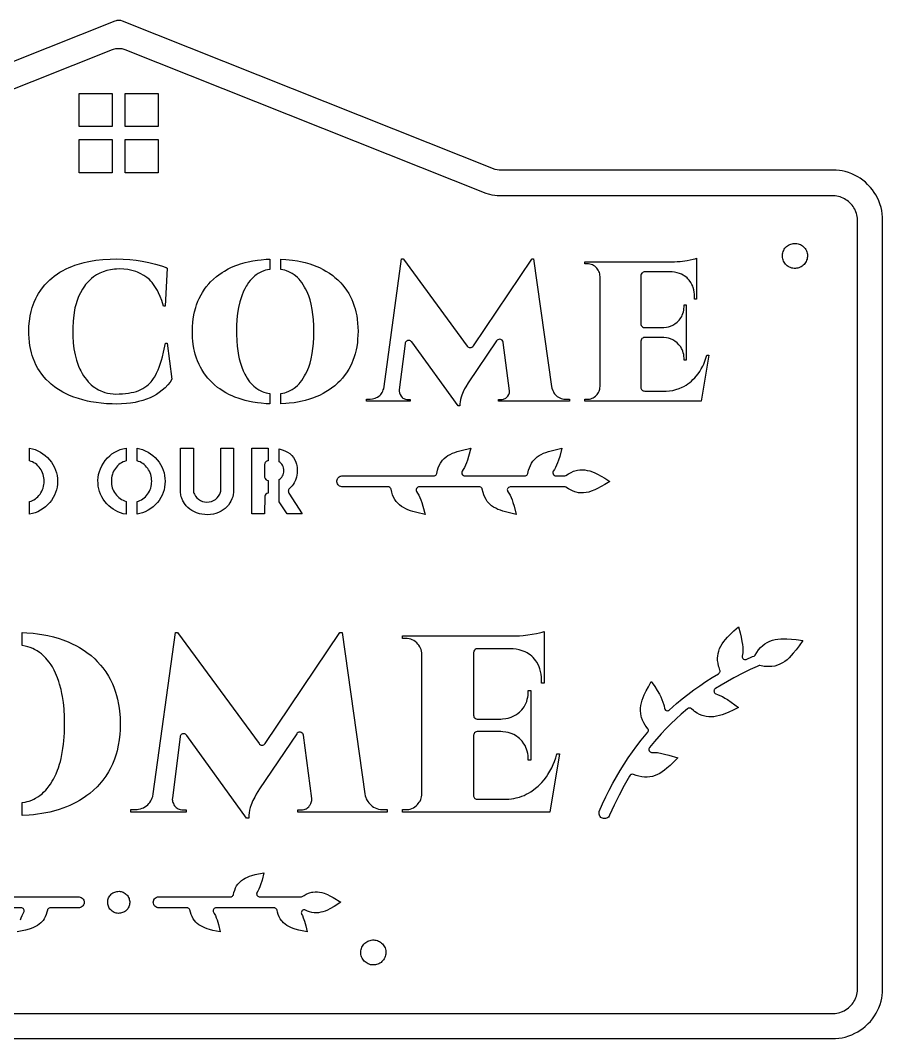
# Model space of a CAD drawing. Header units: millimetres. Extents: x 0 to 305, y 0 to 203.
# Drawn here: x 132.8 to 304.8, y 0 to 203.2 of the extents above; entities that cross this region are included whole.
import ezdxf

# ---------------------------------------------------------------- set-up
doc = ezdxf.new("R2010")
doc.units = ezdxf.units.MM
doc.layers.add('CUT', color=1, linetype='Continuous')
doc.layers.add('SCORE_OPTIONAL', color=5, linetype='Continuous')

msp = doc.modelspace()

# ---------------------------------------------------------------- linework, layer by layer
at = {"layer": 'CUT'}
for points in [[(10.04, 0), (294.76, 0), (295.4, 0.02), (296.06, 0.08), (296.7, 0.18), (297.31, 0.32), (298.09, 0.56), (298.67, 0.78), (299.27, 1.06), (299.84, 1.37), (300.31, 1.66), (300.85, 2.04), (301.33, 2.43), (301.93, 2.99), (302.35, 3.45), (302.76, 3.96), (303.16, 4.52), (303.48, 5.05), (303.73, 5.51), (304.02, 6.13), (304.28, 6.84), (304.48, 7.5), (304.62, 8.1), (304.7, 8.62), (304.77, 9.3), (304.8, 10.03), (304.8, 163.3), (304.78, 163.93), (304.72, 164.58), (304.62, 165.23), (304.48, 165.83), (304.24, 166.62), (304.02, 167.2), (303.75, 167.79), (303.43, 168.37), (303.14, 168.84), (302.76, 169.38), (302.37, 169.86), (301.81, 170.46), (301.36, 170.88), (300.85, 171.29), (300.29, 171.69), (299.84, 171.96), (299.3, 172.26), (298.67, 172.55), (297.97, 172.81), (297.31, 173.01), (296.7, 173.15), (296.19, 173.23), (295.5, 173.3), (294.84, 173.33), (228.27, 173.33), (227.89, 173.37), (227.53, 173.47), (153.15, 203.05), (152.81, 203.16), (152.43, 203.2), (152.06, 203.17), (151.87, 203.13), (151.65, 203.05), (111.14, 186.94)], [(130.07, 28.3), (144.5, 28.3), (144.72, 28.25), (144.91, 28.18), (145.1, 28.05), (145.24, 27.91), (145.32, 27.8), (145.42, 27.61), (145.48, 27.41), (145.5, 27.19), (145.48, 26.97), (145.42, 26.79), (145.36, 26.67), (145.25, 26.5), (145.11, 26.36), (144.93, 26.24), (144.81, 26.18), (144.61, 26.12), (144.39, 26.1), (138.75, 26.1), (138.64, 26.09), (138.52, 26.05), (138.42, 26), (138.33, 25.92), (138.21, 25.76), (138.17, 25.65), (138.08, 25.22), (137.94, 24.75), (137.76, 24.32), (137.55, 23.93), (137.31, 23.58), (137.17, 23.41), (136.87, 23.1), (136.55, 22.83), (136.2, 22.59), (135.82, 22.37), (135.41, 22.18), (134.97, 22.01), (134.53, 21.86), (133.83, 21.67), (132.13, 21.3)], [(132.78, 23.68), (132.94, 24.12), (133.12, 24.54), (133.33, 24.94), (133.49, 25.21), (133.54, 25.35), (133.56, 25.55), (133.54, 25.66), (133.5, 25.77), (133.43, 25.87), (133.35, 25.95), (133.19, 26.06), (133.08, 26.09), (132.96, 26.1), (121.39, 26.1)]]:
    msp.add_lwpolyline(points, dxfattribs=at)
for points in [[(144.51, 188.6), (151.1, 188.6), (151.1, 182), (144.5, 182), (144.5, 188.55)], [(153.71, 188.6), (160.3, 188.6), (160.3, 182), (153.7, 182), (153.7, 188.55)], [(144.51, 179.4), (151.1, 179.4), (151.1, 172.8), (144.5, 172.8), (144.5, 179.35)], [(153.71, 179.4), (160.3, 179.4), (160.3, 172.8), (153.7, 172.8), (153.7, 179.35)], [(289.78, 156.53), (289.8, 156.29), (289.79, 156.04), (289.77, 155.8), (289.72, 155.56), (289.64, 155.32), (289.54, 155.1), (289.43, 154.88), (289.29, 154.68), (289.13, 154.49), (288.95, 154.32), (288.76, 154.17), (288.55, 154.04), (288.34, 153.92), (288.11, 153.83), (287.87, 153.77), (287.63, 153.72), (287.39, 153.7), (287.14, 153.71), (286.9, 153.73), (286.66, 153.78), (286.42, 153.86), (286.2, 153.96), (285.98, 154.07), (285.78, 154.21), (285.59, 154.37), (285.42, 154.55), (285.27, 154.74), (285.14, 154.95), (285.02, 155.16), (284.93, 155.39), (284.87, 155.63), (284.82, 155.87), (284.8, 156.11), (284.81, 156.36), (284.83, 156.6), (284.88, 156.84), (284.96, 157.08), (285.06, 157.3), (285.17, 157.52), (285.31, 157.72), (285.47, 157.91), (285.65, 158.08), (285.84, 158.23), (286.05, 158.36), (286.26, 158.48), (286.49, 158.57), (286.73, 158.63), (286.97, 158.68), (287.21, 158.7), (287.46, 158.69), (287.7, 158.67), (287.94, 158.62), (288.18, 158.54), (288.4, 158.44), (288.62, 158.33), (288.82, 158.19), (289.01, 158.03), (289.18, 157.85), (289.33, 157.66), (289.46, 157.45), (289.58, 157.24), (289.67, 157.01), (289.73, 156.77)], [(161.35, 146.16), (160.98, 147.3), (160.68, 148.1), (160.35, 148.85), (160.13, 149.29), (159.89, 149.71), (159.5, 150.32), (159.08, 150.86), (158.81, 151.17), (158.52, 151.46), (158.04, 151.87), (157.39, 152.31), (156.69, 152.69), (156.18, 152.92), (155.81, 153.06), (155.04, 153.3), (154.24, 153.46), (153.41, 153.56), (152.55, 153.59), (151.95, 153.58), (151.53, 153.55), (150.75, 153.44), (150.01, 153.27), (149.3, 153.05), (148.62, 152.76), (147.98, 152.42), (147.37, 152.01), (146.96, 151.68), (146.69, 151.44), (146.16, 150.9), (145.81, 150.49), (145.58, 150.19), (145.15, 149.55), (144.76, 148.85), (144.41, 148.1), (144.1, 147.3), (143.84, 146.46), (143.68, 145.81), (143.58, 145.35), (143.42, 144.4), (143.29, 143.15), (143.22, 141.82), (143.22, 141), (143.24, 140.19), (143.33, 138.88), (143.48, 137.65), (143.7, 136.48), (143.98, 135.39), (144.18, 134.78), (144.4, 134.18), (144.65, 133.62), (144.83, 133.24), (145.1, 132.74), (145.4, 132.25), (145.62, 131.93), (145.95, 131.5), (146.3, 131.09), (146.56, 130.82), (146.94, 130.47), (147.34, 130.14), (147.65, 129.92), (148.06, 129.66), (148.39, 129.48), (148.84, 129.26), (149.18, 129.13), (149.66, 128.97), (150.18, 128.83), (150.72, 128.73), (151.27, 128.67), (151.82, 128.63), (152.52, 128.64), (153.16, 128.67), (153.77, 128.73), (154.36, 128.81), (154.92, 128.91), (155.45, 129.03), (155.94, 129.17), (156.4, 129.33), (156.84, 129.52), (157.24, 129.73), (157.63, 129.97), (158, 130.24), (158.33, 130.52), (158.57, 130.75), (158.87, 131.09), (159.08, 131.35), (159.36, 131.73), (159.54, 132.03), (159.79, 132.46), (159.96, 132.79), (160.25, 133.45), (160.47, 134.01), (160.74, 134.78), (160.94, 135.41), (161.12, 136.08), (161.36, 137.01), (161.74, 138.81), (162.06, 138.81), (163.01, 131.57), (162.64, 131.02), (162.22, 130.48), (161.65, 129.88), (161.1, 129.39), (160.5, 128.91), (159.94, 128.55), (159.33, 128.2), (158.66, 127.89), (157.95, 127.6), (157.19, 127.34), (156.37, 127.11), (155.68, 126.96), (154.75, 126.82), (153.96, 126.73), (152.93, 126.67), (152.06, 126.64), (151.09, 126.66), (149.98, 126.71), (148.92, 126.8), (147.88, 126.93), (146.87, 127.1), (146.21, 127.23), (145.27, 127.46), (144.35, 127.72), (143.46, 128.03), (142.6, 128.37), (142.05, 128.62), (141.26, 129.02), (140.75, 129.32), (140.04, 129.77), (139.57, 130.1), (138.93, 130.62), (138.51, 130.99), (137.93, 131.56), (137.56, 131.98), (137.05, 132.61), (136.58, 133.28), (136.29, 133.75), (135.9, 134.47), (135.66, 134.98), (135.35, 135.76), (135.16, 136.3), (135, 136.86), (134.8, 137.71), (134.69, 138.31), (134.6, 138.92), (134.52, 139.85), (134.48, 140.5), (134.47, 141.16), (134.5, 142.11), (134.54, 142.73), (134.64, 143.63), (134.74, 144.23), (134.92, 145.08), (135.15, 145.9), (135.33, 146.45), (135.53, 146.97), (135.87, 147.72), (136.12, 148.21), (136.4, 148.69), (136.84, 149.37), (137.17, 149.82), (137.68, 150.44), (138.06, 150.85), (138.64, 151.41), (139.06, 151.78), (139.5, 152.13), (140.18, 152.61), (140.67, 152.92), (141.18, 153.21), (141.95, 153.62), (142.51, 153.87), (143.07, 154.11), (143.65, 154.32), (144.55, 154.62), (145.49, 154.87), (146.13, 155.02), (146.79, 155.15), (147.82, 155.32), (149.24, 155.47), (150.73, 155.56), (151.89, 155.58), (153.29, 155.55), (154.62, 155.48), (155.88, 155.35), (157.07, 155.17), (158.38, 154.9), (159.73, 154.56), (160.93, 154.19), (161.86, 153.85), (162.1, 153.74), (161.7, 146.18), (161.7, 146.16), (161.68, 146.16)], [(180.79, 155.44), (181.82, 155.52), (182.52, 155.56), (182.52, 153.51), (182.11, 153.44), (181.67, 153.32), (181.34, 153.22), (180.92, 153.05), (180.62, 152.9), (180.22, 152.67), (179.84, 152.41), (179.56, 152.2), (179.2, 151.88), (178.87, 151.54), (178.63, 151.27), (178.31, 150.87), (178.02, 150.45), (177.82, 150.13), (177.56, 149.65), (177.32, 149.15), (176.94, 148.21), (176.74, 147.63), (176.56, 147.02), (176.31, 145.92), (176.12, 144.76), (175.99, 143.52), (175.91, 142.21), (175.89, 141.39), (175.9, 140.56), (175.95, 139.22), (176.03, 138.2), (176.15, 137.23), (176.31, 136.31), (176.46, 135.63), (176.68, 134.8), (176.94, 134.01), (177.24, 133.26), (177.56, 132.57), (177.74, 132.24), (178.02, 131.79), (178.22, 131.48), (178.52, 131.08), (178.75, 130.81), (179.08, 130.46), (179.34, 130.22), (179.69, 129.92), (179.97, 129.72), (180.35, 129.47), (180.64, 129.31), (181.05, 129.12), (181.36, 129), (181.8, 128.86), (182.13, 128.78), (182.52, 128.71), (182.52, 126.66), (181.81, 126.7), (180.79, 126.78), (180.12, 126.86), (179.15, 127.02), (178.51, 127.14), (177.6, 127.36), (177.01, 127.53), (176.42, 127.71), (175.59, 128.02), (175.05, 128.25), (174.51, 128.5), (173.76, 128.9), (173.27, 129.19), (172.58, 129.64), (172.13, 129.96), (171.51, 130.47), (171.11, 130.84), (170.55, 131.4), (170.19, 131.81), (169.7, 132.43), (169.38, 132.87), (168.96, 133.55), (168.69, 134.02), (168.45, 134.52), (168.12, 135.27), (167.93, 135.8), (167.68, 136.6), (167.54, 137.16), (167.41, 137.73), (167.27, 138.61), (167.2, 139.21), (167.15, 139.84), (167.12, 140.47), (167.11, 141.43), (167.13, 142.07), (167.2, 142.99), (167.27, 143.6), (167.41, 144.47), (167.54, 145.05), (167.76, 145.87), (167.93, 146.41), (168.22, 147.18), (168.45, 147.69), (168.82, 148.41), (169.1, 148.89), (169.54, 149.56), (169.86, 150), (170.37, 150.61), (170.74, 151.01), (171.31, 151.57), (171.92, 152.09), (172.36, 152.42), (173.03, 152.89), (173.51, 153.18), (174.26, 153.6), (174.78, 153.85), (175.59, 154.2), (176.14, 154.41), (176.72, 154.61), (177.6, 154.87), (178.21, 155.02), (179.15, 155.21), (180.12, 155.36)], [(184.73, 155.56), (185.73, 155.5), (186.42, 155.44), (187.09, 155.36), (188.06, 155.21), (188.7, 155.08), (189.61, 154.87), (190.5, 154.61), (191.08, 154.41), (191.91, 154.09), (192.45, 153.85), (193.22, 153.46), (193.72, 153.18), (194.43, 152.74), (195.1, 152.27), (195.53, 151.92), (196.13, 151.39), (196.69, 150.82), (197.05, 150.42), (197.54, 149.8), (197.86, 149.35), (198.29, 148.68), (198.55, 148.19), (198.91, 147.47), (199.12, 146.95), (199.4, 146.17), (199.57, 145.62), (199.71, 145.06), (199.88, 144.21), (199.98, 143.61), (200.07, 142.7), (200.11, 142.07), (200.14, 141.11), (200.13, 140.47), (200.07, 139.54), (200.01, 138.92), (199.88, 138.04), (199.77, 137.46), (199.57, 136.63), (199.4, 136.08), (199.12, 135.3), (198.91, 134.78), (198.55, 134.05), (198.29, 133.57), (197.86, 132.89), (197.39, 132.24), (197.05, 131.81), (196.51, 131.22), (196.12, 130.84), (195.52, 130.3), (194.88, 129.8), (194.42, 129.48), (193.72, 129.04), (193.22, 128.76), (192.45, 128.37), (191.9, 128.13), (191.08, 127.81), (190.49, 127.61), (189.61, 127.36), (189, 127.21), (188.06, 127.02), (187.41, 126.91), (186.42, 126.78), (185.73, 126.72), (184.72, 126.67), (184.72, 128.71), (185.12, 128.79), (185.57, 128.9), (185.9, 129.01), (186.32, 129.18), (186.62, 129.32), (187.03, 129.55), (187.41, 129.81), (187.68, 130.03), (188.04, 130.34), (188.38, 130.69), (188.62, 130.96), (188.93, 131.35), (189.22, 131.78), (189.5, 132.24), (189.69, 132.58), (189.93, 133.08), (190.3, 134), (190.57, 134.8), (190.79, 135.65), (191.02, 136.75), (191.16, 137.7), (191.26, 138.71), (191.33, 140.01), (191.35, 141.11), (191.33, 142.22), (191.26, 143.52), (191.16, 144.52), (191.02, 145.47), (190.79, 146.58), (190.57, 147.42), (190.3, 148.23), (189.93, 149.14), (189.69, 149.64), (189.5, 149.99), (189.22, 150.44), (188.93, 150.87), (188.62, 151.27), (188.38, 151.54), (188.04, 151.88), (187.68, 152.2), (187.41, 152.41), (187.03, 152.67), (186.62, 152.9), (186.32, 153.05), (185.9, 153.22), (185.57, 153.32), (185.12, 153.44), (184.72, 153.51)], [(201.81, 127.6), (202.6, 127.6), (203.05, 127.65), (203.31, 127.72), (203.58, 127.81), (203.8, 127.91), (204.04, 128.04), (204.28, 128.2), (204.47, 128.35), (204.67, 128.55), (204.82, 128.74), (204.97, 128.96), (205.09, 129.18), (205.19, 129.45), (205.27, 129.7), (205.35, 130.11), (208.84, 155.58), (209.19, 155.58), (209.21, 155.57), (221.93, 138.19), (222.05, 138.07), (222.2, 137.97), (222.35, 137.91), (222.54, 137.89), (222.73, 137.92), (222.88, 137.98), (223.03, 138.09), (223.15, 138.22), (234.79, 155.57), (234.81, 155.58), (235.15, 155.58), (238.77, 130.12), (238.84, 129.78), (239, 129.31), (239.12, 129.06), (239.24, 128.86), (239.37, 128.67), (239.52, 128.49), (239.68, 128.34), (239.89, 128.17), (240.14, 128.01), (240.4, 127.87), (240.66, 127.76), (240.95, 127.68), (241.21, 127.63), (241.46, 127.6), (242.31, 127.6), (242.31, 127.2), (228.2, 127.2), (228.2, 127.56), (228.9, 127.56), (229.16, 127.6), (229.33, 127.65), (229.49, 127.72), (229.64, 127.82), (229.78, 127.94), (230.04, 128.24), (230.23, 128.56), (230.35, 128.9), (230.39, 129.24), (229.13, 138.94), (229.09, 139.08), (229.03, 139.2), (228.87, 139.39), (228.75, 139.47), (228.65, 139.51), (228.41, 139.56), (228.22, 139.54), (228.04, 139.48), (227.88, 139.36), (227.77, 139.24), (222.13, 130.88), (221.65, 130.09), (221.4, 129.64), (221.13, 129.08), (220.85, 128.44), (220.69, 127.99), (220.57, 127.55), (220.49, 127.09), (220.45, 126.7), (220.45, 126.25), (220.09, 126.25), (210.87, 139.02), (210.76, 139.13), (210.64, 139.22), (210.47, 139.29), (210.31, 139.32), (210.17, 139.31), (210.04, 139.29), (209.94, 139.25), (209.81, 139.17), (209.71, 139.08), (209.63, 138.96), (209.58, 138.87), (209.53, 138.73), (208.37, 129.48), (208.37, 129.23), (208.41, 128.87), (208.53, 128.54), (208.72, 128.22), (208.97, 127.94), (209.11, 127.82), (209.26, 127.72), (209.42, 127.65), (209.59, 127.6), (209.85, 127.56), (210.55, 127.56), (210.55, 127.2), (201.82, 127.2)], [(245.36, 155.02), (263.29, 155.03), (263.82, 155.06), (264.42, 155.11), (265.83, 155.3), (266.99, 155.52), (267.39, 155.63), (267.7, 155.74), (267.7, 147.55), (267.3, 147.55), (267.3, 148.05), (267.27, 148.54), (267.22, 148.99), (267.13, 149.43), (267.01, 149.86), (266.91, 150.15), (266.75, 150.52), (266.55, 150.87), (266.21, 151.35), (265.97, 151.63), (265.78, 151.81), (265.52, 152.02), (265.24, 152.22), (265.01, 152.35), (264.7, 152.52), (264.25, 152.69), (263.78, 152.84), (263.26, 152.94), (262.8, 153), (257.25, 152.99), (257.05, 152.95), (256.88, 152.85), (256.74, 152.72), (256.63, 152.55), (256.59, 152.41), (256.57, 152.24), (256.57, 142.65), (256.59, 142.48), (256.66, 142.31), (256.74, 142.18), (256.89, 142.04), (257.1, 141.94), (257.31, 141.91), (260.88, 141.91), (261.15, 141.92), (261.66, 141.98), (262.05, 142.06), (262.49, 142.2), (262.92, 142.39), (263.36, 142.65), (263.82, 143), (264.18, 143.37), (264.39, 143.63), (264.53, 143.83), (264.71, 144.13), (264.83, 144.37), (264.96, 144.69), (265.06, 145.02), (265.13, 145.37), (265.17, 145.65), (265.19, 146.01), (265.19, 146.44), (265.59, 146.44), (265.59, 135.41), (265.58, 135.39), (265.19, 135.39), (265.19, 135.84), (265.17, 136.12), (265.12, 136.49), (265.04, 136.83), (264.93, 137.17), (264.8, 137.49), (264.69, 137.73), (264.51, 138.03), (264.16, 138.48), (263.8, 138.84), (263.35, 139.19), (262.92, 139.44), (262.5, 139.63), (262.05, 139.77), (261.66, 139.85), (261.15, 139.91), (260.88, 139.92), (257.31, 139.92), (257.11, 139.89), (256.93, 139.81), (256.78, 139.69), (256.68, 139.56), (256.6, 139.38), (256.57, 139.2), (256.57, 129.97), (256.59, 129.81), (256.63, 129.67), (256.71, 129.54), (256.8, 129.43), (256.92, 129.34), (257.05, 129.28), (257.19, 129.24), (257.33, 129.23), (261.59, 129.23), (262.27, 129.27), (262.92, 129.36), (263.56, 129.51), (264.18, 129.71), (264.78, 129.97), (265.14, 130.15), (265.59, 130.41), (265.93, 130.64), (266.35, 130.95), (266.66, 131.21), (266.97, 131.5), (267.34, 131.89), (267.63, 132.22), (267.99, 132.66), (268.32, 133.14), (268.62, 133.65), (268.9, 134.18), (269.1, 134.61), (269.34, 135.19), (269.54, 135.78), (269.73, 136.42), (270.12, 136.42), (268.61, 127.2), (245.36, 127.2), (245.36, 127.6), (246.09, 127.61), (246.32, 127.63), (246.57, 127.69), (246.83, 127.78), (247.07, 127.89), (247.27, 128.02), (247.5, 128.19), (247.69, 128.38), (247.85, 128.55), (248, 128.77), (248.12, 128.96), (248.23, 129.19), (248.3, 129.4), (248.36, 129.62), (248.4, 129.87), (248.42, 130.13), (248.42, 152.1), (248.4, 152.35), (248.36, 152.61), (248.29, 152.87), (248.2, 153.09), (248.08, 153.33), (247.94, 153.55), (247.79, 153.74), (247.6, 153.94), (247.37, 154.13), (247.14, 154.29), (246.89, 154.42), (246.64, 154.51), (246.38, 154.58), (246.11, 154.62), (245.36, 154.63)], [(148.28, 110.75), (148.27, 111.43), (148.31, 112), (148.4, 112.56), (148.56, 113.18), (148.75, 113.72), (149.03, 114.31), (149.35, 114.86), (149.73, 115.39), (150.15, 115.88), (150.62, 116.33), (151.06, 116.67), (151.6, 117.03), (152.17, 117.33), (152.7, 117.56), (153.24, 117.73), (153.87, 117.86), (153.87, 115.31), (153.54, 115.2), (153.27, 115.08), (152.97, 114.93), (152.69, 114.75), (152.42, 114.54), (152.17, 114.31), (151.94, 114.06), (151.74, 113.8), (151.55, 113.52), (151.39, 113.22), (151.24, 112.9), (151.14, 112.61), (151.05, 112.27), (150.99, 111.92), (150.95, 111.6), (150.94, 111.24), (150.95, 110.87), (150.99, 110.56), (151.05, 110.23), (151.13, 109.93), (151.25, 109.61), (151.39, 109.29), (151.56, 108.99), (151.75, 108.71), (151.97, 108.44), (152.2, 108.19), (152.42, 107.99), (152.68, 107.79), (152.97, 107.6), (153.26, 107.44), (153.57, 107.31), (153.87, 107.21), (153.87, 104.64), (153.32, 104.75), (152.78, 104.91), (152.26, 105.11), (151.76, 105.36), (151.28, 105.64), (150.84, 105.96), (150.42, 106.31), (150.02, 106.71), (149.61, 107.2), (149.3, 107.65), (149.02, 108.13), (148.78, 108.63), (148.59, 109.16), (148.44, 109.7), (148.33, 110.26)], [(134.62, 117.85), (135.18, 117.73), (135.72, 117.55), (136.24, 117.33), (136.82, 117.03), (137.29, 116.73), (137.73, 116.38), (138.21, 115.95), (138.6, 115.53), (138.99, 115.02), (139.29, 114.55), (139.6, 113.97), (139.81, 113.45), (139.98, 112.92), (140.1, 112.37), (140.18, 111.81), (140.2, 111.24), (140.18, 110.65), (140.1, 110.08), (139.98, 109.52), (139.81, 108.99), (139.6, 108.46), (139.34, 107.96), (138.99, 107.42), (138.65, 106.98), (138.28, 106.57), (137.8, 106.13), (137.36, 105.79), (136.82, 105.45), (136.24, 105.15), (135.72, 104.94), (135.18, 104.77), (134.61, 104.65), (134.61, 107.18), (134.92, 107.28), (135.19, 107.4), (135.49, 107.55), (135.77, 107.73), (136.03, 107.93), (136.27, 108.15), (136.5, 108.39), (136.71, 108.66), (136.9, 108.94), (137.06, 109.24), (137.21, 109.55), (137.33, 109.88), (137.42, 110.22), (137.48, 110.56), (137.52, 110.87), (137.53, 111.23), (137.52, 111.6), (137.48, 111.92), (137.42, 112.26), (137.33, 112.56), (137.22, 112.89), (137.07, 113.21), (136.91, 113.52), (136.72, 113.8), (136.51, 114.07), (136.28, 114.32), (136.04, 114.54), (135.78, 114.74), (135.49, 114.93), (135.2, 115.08), (134.92, 115.2), (134.61, 115.31)], [(156.08, 117.85), (156.64, 117.73), (157.18, 117.55), (157.7, 117.33), (158.28, 117.03), (158.74, 116.73), (159.19, 116.38), (159.67, 115.95), (160.06, 115.53), (160.45, 115.02), (160.75, 114.55), (161.05, 113.97), (161.27, 113.45), (161.44, 112.92), (161.56, 112.37), (161.63, 111.81), (161.66, 111.24), (161.63, 110.65), (161.56, 110.08), (161.44, 109.52), (161.27, 108.99), (161.06, 108.46), (160.8, 107.96), (160.45, 107.42), (160.11, 106.98), (159.74, 106.57), (159.26, 106.13), (158.82, 105.79), (158.28, 105.45), (157.7, 105.15), (157.18, 104.94), (156.64, 104.77), (156.07, 104.65), (156.07, 107.18), (156.38, 107.28), (156.65, 107.4), (156.94, 107.55), (157.23, 107.73), (157.49, 107.93), (157.73, 108.15), (157.96, 108.39), (158.17, 108.66), (158.35, 108.94), (158.52, 109.24), (158.66, 109.55), (158.78, 109.88), (158.87, 110.22), (158.94, 110.56), (158.97, 110.87), (158.99, 111.23), (158.97, 111.6), (158.94, 111.92), (158.87, 112.26), (158.79, 112.56), (158.68, 112.89), (158.53, 113.21), (158.36, 113.52), (158.18, 113.8), (157.97, 114.07), (157.74, 114.32), (157.5, 114.54), (157.24, 114.74), (156.95, 114.93), (156.66, 115.08), (156.38, 115.2), (156.07, 115.31)], [(164.71, 117.8), (167.29, 117.8), (167.29, 109.54), (167.31, 109.29), (167.35, 109.05), (167.41, 108.84), (167.5, 108.65), (167.72, 108.27), (168, 107.93), (168.35, 107.62), (168.74, 107.37), (169.14, 107.2), (169.55, 107.1), (170, 107.07), (170.48, 107.1), (170.91, 107.2), (171.32, 107.37), (171.71, 107.61), (172.05, 107.9), (172.33, 108.24), (172.56, 108.63), (172.64, 108.82), (172.71, 109.02), (172.76, 109.28), (172.77, 109.54), (172.77, 117.8), (175.32, 117.8), (175.32, 109.48), (175.3, 108.99), (175.25, 108.6), (175.14, 108.13), (174.99, 107.69), (174.8, 107.26), (174.6, 106.93), (174.28, 106.48), (173.97, 106.14), (173.63, 105.82), (173.26, 105.54), (172.85, 105.28), (172.33, 105.02), (171.79, 104.82), (171.31, 104.69), (170.72, 104.6), (170.2, 104.56), (169.59, 104.57), (168.99, 104.64), (168.5, 104.74), (167.95, 104.91), (167.5, 105.1), (167, 105.38), (166.61, 105.65), (166.19, 106), (165.86, 106.34), (165.53, 106.78), (165.32, 107.09), (165.19, 107.34), (164.97, 107.86), (164.88, 108.14), (164.8, 108.5), (164.72, 109.08), (164.71, 109.5)], [(178.94, 117.8), (182.2, 117.81), (182.2, 115.31), (182.09, 115.29), (181.95, 115.24), (181.83, 115.17), (181.72, 115.08), (181.63, 114.96), (181.58, 114.87), (181.54, 114.73), (181.52, 114.59), (181.52, 112.03), (181.55, 111.9), (181.6, 111.76), (181.75, 111.57), (181.87, 111.48), (181.96, 111.42), (182.2, 111.36), (182.2, 108.87), (181.95, 108.8), (181.75, 108.66), (181.6, 108.47), (181.53, 108.23), (181.52, 104.7), (178.94, 104.7)], [(184.41, 117.67), (185.03, 117.52), (185.56, 117.32), (186.09, 117.05), (186.52, 116.76), (186.93, 116.39), (187.28, 115.97), (187.57, 115.5), (187.77, 115.03), (187.88, 114.67), (187.95, 114.35), (188.01, 113.95), (188.03, 113.6), (188.03, 113.21), (188, 112.81), (187.95, 112.42), (187.86, 112.02), (187.68, 111.45), (187.56, 111.18), (187.42, 110.92), (187.23, 110.61), (186.99, 110.29), (186.76, 110.05), (186.46, 109.77), (186.37, 109.66), (186.3, 109.54), (186.26, 109.39), (186.24, 109.29), (186.25, 109.15), (186.29, 108.99), (186.37, 108.84), (189.01, 104.7), (186.01, 104.7), (184.41, 107.12), (184.41, 111.59), (184.62, 111.73), (184.8, 111.89), (184.94, 112.05), (185.09, 112.28), (185.21, 112.52), (185.29, 112.76), (185.34, 113.03), (185.36, 113.3), (185.34, 113.59), (185.28, 113.93), (185.21, 114.17), (185.09, 114.42), (184.97, 114.62), (184.82, 114.8), (184.63, 114.96), (184.41, 115.1)], [(206.21, 110.11), (196.9, 110.12), (196.69, 110.16), (196.48, 110.25), (196.32, 110.36), (196.16, 110.51), (196.04, 110.69), (195.96, 110.89), (195.92, 111.1), (195.92, 111.33), (195.97, 111.54), (196.04, 111.72), (196.11, 111.83), (196.24, 111.99), (196.39, 112.12), (196.59, 112.22), (196.7, 112.26), (196.91, 112.31), (215.26, 112.31), (215.42, 112.33), (215.56, 112.39), (215.65, 112.45), (215.73, 112.54), (215.81, 112.67), (215.85, 112.78), (215.98, 113.41), (216.14, 113.91), (216.34, 114.39), (216.58, 114.83), (216.72, 115.05), (217.01, 115.43), (217.34, 115.77), (217.7, 116.07), (218.09, 116.34), (218.52, 116.58), (218.97, 116.8), (219.46, 116.99), (219.95, 117.16), (220.73, 117.38), (222.62, 117.81), (222.2, 116.19), (221.96, 115.42), (221.79, 114.92), (221.59, 114.43), (221.37, 113.98), (221.13, 113.55), (220.92, 113.22), (220.85, 113.08), (220.83, 112.88), (220.87, 112.69), (220.97, 112.52), (221.06, 112.44), (221.16, 112.37), (221.27, 112.33), (221.43, 112.31), (233.53, 112.32), (233.68, 112.35), (233.81, 112.43), (233.92, 112.54), (233.98, 112.63), (234.04, 112.78), (234.17, 113.41), (234.33, 113.91), (234.53, 114.39), (234.77, 114.84), (235.04, 115.23), (235.2, 115.43), (235.53, 115.77), (235.89, 116.07), (236.28, 116.34), (236.7, 116.58), (237.16, 116.8), (237.64, 116.99), (238.14, 117.16), (238.91, 117.38), (240.81, 117.81), (240.38, 116.19), (240.15, 115.42), (239.97, 114.92), (239.77, 114.43), (239.56, 113.98), (239.32, 113.55), (239.1, 113.22), (239.04, 113.08), (239.02, 112.88), (239.06, 112.69), (239.16, 112.52), (239.28, 112.41), (239.42, 112.34), (239.58, 112.31), (241.01, 112.31), (241.31, 112.28), (241.42, 112.29), (241.6, 112.36), (242.15, 112.72), (242.65, 112.99), (243.15, 113.21), (243.41, 113.3), (243.9, 113.43), (244.4, 113.5), (244.89, 113.52), (245.39, 113.49), (245.89, 113.4), (246.39, 113.28), (246.89, 113.11), (247.4, 112.9), (247.9, 112.66), (248.64, 112.27), (249.39, 111.82), (250.39, 111.21), (249.39, 110.6), (248.64, 110.16), (247.9, 109.76), (247.39, 109.52), (246.65, 109.23), (246.16, 109.08), (245.64, 108.97), (245.14, 108.91), (244.65, 108.9), (244.16, 108.95), (243.66, 109.05), (243.4, 109.12), (242.91, 109.31), (242.65, 109.43), (242.15, 109.7), (241.59, 110.07), (241.48, 110.11), (241.37, 110.14), (241.01, 110.11), (230.52, 110.11), (230.33, 110.08), (230.15, 109.98), (230.07, 109.9), (230, 109.8), (229.95, 109.69), (229.93, 109.58), (229.94, 109.38), (229.99, 109.23), (230.23, 108.87), (230.47, 108.44), (230.68, 107.99), (230.88, 107.5), (231.06, 107), (231.29, 106.23), (231.71, 104.61), (229.82, 105.04), (229.05, 105.26), (228.55, 105.43), (228.06, 105.62), (227.61, 105.84), (227.18, 106.08), (226.8, 106.35), (226.43, 106.65), (226.1, 107), (225.94, 107.19), (225.68, 107.58), (225.43, 108.03), (225.23, 108.51), (225.08, 109.01), (224.94, 109.64), (224.89, 109.79), (224.83, 109.88), (224.72, 109.99), (224.62, 110.05), (224.47, 110.1), (224.36, 110.11), (212.34, 110.11), (212.22, 110.1), (212.07, 110.05), (211.91, 109.93), (211.79, 109.77), (211.74, 109.58), (211.74, 109.46), (211.76, 109.34), (211.82, 109.2), (212.04, 108.87), (212.28, 108.44), (212.49, 107.99), (212.69, 107.5), (212.87, 107), (213.1, 106.23), (213.53, 104.61), (211.9, 104.98), (211.11, 105.19), (210.6, 105.35), (210.11, 105.53), (209.65, 105.73), (209.21, 105.96), (208.79, 106.21), (208.41, 106.51), (208.07, 106.83), (207.76, 107.19), (207.48, 107.59), (207.25, 108.03), (207.05, 108.49), (206.89, 109.03), (206.75, 109.68), (206.7, 109.79), (206.64, 109.88), (206.5, 110.01), (206.32, 110.09)], [(254.33, 52.4), (253.24, 50.53), (252.21, 48.6), (251.24, 46.62), (250.33, 44.57), (250.23, 44.38), (250.1, 44.22), (249.92, 44.07), (249.73, 43.97), (249.53, 43.92), (249.32, 43.9), (249.09, 43.92), (248.9, 43.98), (248.71, 44.08), (248.6, 44.16), (248.47, 44.3), (248.39, 44.4), (248.3, 44.59), (248.24, 44.78), (248.22, 45), (248.24, 45.22), (248.28, 45.34), (248.92, 46.84), (249.57, 48.23), (250.25, 49.6), (250.96, 50.95), (251.68, 52.25), (252.44, 53.53), (253.23, 54.79), (254.05, 56.04), (254.88, 57.23), (255.76, 58.42), (256.66, 59.57), (257.97, 61.15), (258.04, 61.29), (258.08, 61.4), (258.08, 61.52), (258.07, 61.64), (258.03, 61.75), (257.97, 61.85), (257.64, 62.29), (257.46, 62.54), (257.15, 63.05), (256.91, 63.57), (256.72, 64.09), (256.64, 64.36), (256.55, 64.88), (256.51, 65.39), (256.52, 65.92), (256.58, 66.45), (256.69, 66.98), (256.84, 67.51), (257.04, 68.05), (257.26, 68.59), (257.64, 69.39), (258.06, 70.2), (258.65, 71.27), (259.34, 70.25), (259.83, 69.48), (260.28, 68.72), (260.55, 68.2), (260.78, 67.68), (260.98, 67.16), (261.14, 66.64), (261.2, 66.38), (261.28, 65.87), (261.34, 65.73), (261.47, 65.58), (261.64, 65.47), (261.83, 65.43), (262.03, 65.45), (262.14, 65.5), (262.24, 65.56), (263.69, 66.86), (264.82, 67.8), (265.95, 68.7), (267.12, 69.58), (268.32, 70.43), (269.55, 71.26), (270.8, 72.05), (272.07, 72.82), (272.22, 72.95), (272.29, 73.05), (272.34, 73.16), (272.36, 73.27), (272.36, 73.39), (272.34, 73.51), (272.16, 74.03), (272.08, 74.32), (271.96, 74.91), (271.89, 75.47), (271.88, 76.02), (271.9, 76.31), (271.97, 76.83), (272.1, 77.33), (272.28, 77.82), (272.51, 78.3), (272.79, 78.77), (273.1, 79.22), (273.46, 79.67), (273.84, 80.11), (274.46, 80.74), (275.13, 81.37), (276.03, 82.2), (276.35, 81.01), (276.57, 80.12), (276.74, 79.25), (276.83, 78.67), (276.89, 78.11), (276.91, 77.56), (276.88, 77.01), (276.78, 76.29), (276.79, 76.13), (276.85, 75.98), (276.94, 75.85), (277.06, 75.75), (277.24, 75.67), (277.4, 75.65), (277.59, 75.69), (278.87, 76.26), (279.15, 76.35), (279.25, 76.41), (279.39, 76.54), (279.69, 77.04), (280.06, 77.56), (280.46, 78.03), (280.88, 78.43), (281.32, 78.78), (281.79, 79.07), (282.29, 79.31), (282.81, 79.5), (283.35, 79.64), (283.91, 79.74), (284.49, 79.79), (285.09, 79.81), (285.7, 79.8), (286.63, 79.73), (287.58, 79.62), (288.86, 79.46), (288.12, 78.4), (287.56, 77.62), (286.98, 76.89), (286.58, 76.44), (286.16, 76), (285.73, 75.61), (285.28, 75.26), (284.81, 74.96), (284.32, 74.7), (283.81, 74.5), (283.27, 74.35), (282.72, 74.26), (282.42, 74.24), (281.82, 74.23), (281.2, 74.28), (280.32, 74.44), (280.2, 74.44), (280.05, 74.4), (279.76, 74.24), (278.39, 73.63), (277.05, 73), (275.1, 71.99), (273.82, 71.29), (272.58, 70.56), (271.44, 69.86), (271.34, 69.78), (271.27, 69.7), (271.21, 69.59), (271.17, 69.48), (271.15, 69.37), (271.16, 69.25), (271.19, 69.14), (271.24, 69.03), (271.32, 68.94), (271.4, 68.86), (271.54, 68.79), (271.84, 68.69), (272.34, 68.49), (272.84, 68.25), (273.35, 67.97), (273.85, 67.66), (274.59, 67.16), (276.07, 66.08), (274.97, 65.54), (274.14, 65.15), (273.32, 64.81), (272.78, 64.61), (272.23, 64.45), (271.69, 64.32), (271.15, 64.24), (270.62, 64.2), (270.1, 64.21), (269.59, 64.28), (269.32, 64.34), (268.82, 64.48), (268.3, 64.7), (267.79, 64.97), (267.3, 65.3), (267.05, 65.49), (266.64, 65.84), (266.51, 65.92), (266.36, 65.96), (266.21, 65.97), (266.06, 65.93), (265.89, 65.83), (264.61, 64.74), (263.58, 63.8), (262.57, 62.84), (261.59, 61.86), (260.63, 60.84), (259.26, 59.27), (258.29, 58.09), (258.21, 57.95), (258.17, 57.84), (258.16, 57.72), (258.17, 57.61), (258.24, 57.42), (258.36, 57.27), (258.45, 57.2), (258.56, 57.15), (258.71, 57.12), (259.33, 57.11), (259.89, 57.07), (260.74, 56.93), (261.31, 56.8), (262.17, 56.57), (263.93, 56.03), (263.06, 55.16), (262.4, 54.52), (261.74, 53.94), (261.29, 53.57), (260.82, 53.24), (260.36, 52.94), (259.88, 52.69), (259.4, 52.48), (258.88, 52.32), (258.37, 52.22), (257.84, 52.17), (257.3, 52.17), (256.74, 52.24), (256.19, 52.36), (255.6, 52.54), (255.09, 52.74), (254.9, 52.77), (254.71, 52.74), (254.57, 52.68), (254.45, 52.58)], [(133.17, 47.1), (133.71, 47.2), (134.13, 47.3), (134.52, 47.42), (135.06, 47.62), (135.44, 47.79), (135.8, 47.98), (136.29, 48.27), (136.65, 48.52), (137.11, 48.88), (137.43, 49.17), (137.86, 49.61), (138.15, 49.94), (138.54, 50.44), (138.8, 50.81), (139.16, 51.37), (139.39, 51.78), (139.71, 52.41), (139.91, 52.86), (140.19, 53.55), (140.37, 54.04), (140.61, 54.79), (140.76, 55.33), (140.9, 55.87), (141.08, 56.69), (141.28, 57.87), (141.4, 58.78), (141.46, 59.42), (141.57, 61.05), (141.61, 62.77), (141.59, 64.17), (141.49, 65.82), (141.36, 67.08), (141.18, 68.28), (141.08, 68.86), (140.9, 69.68), (140.62, 70.75), (140.45, 71.27), (140.2, 71.99), (139.81, 72.93), (139.5, 73.56), (139.17, 74.17), (138.92, 74.57), (138.55, 75.1), (138.15, 75.61), (137.86, 75.94), (137.43, 76.38), (136.97, 76.78), (136.63, 77.05), (136.13, 77.38), (135.63, 77.67), (135.24, 77.85), (134.71, 78.07), (134.3, 78.2), (133.73, 78.35), (133.16, 78.45), (133.17, 81.03), (134.08, 80.98), (135.37, 80.88), (136.22, 80.77), (137.45, 80.58), (138.25, 80.43), (139.41, 80.15), (140.53, 79.83), (141.26, 79.58), (142.31, 79.17), (142.99, 78.87), (143.97, 78.38), (144.6, 78.03), (145.49, 77.47), (146.07, 77.07), (146.88, 76.44), (147.64, 75.76), (148.13, 75.28), (148.8, 74.54), (149.23, 74.01), (149.83, 73.19), (150.37, 72.33), (150.71, 71.72), (151.16, 70.8), (151.43, 70.15), (151.78, 69.16), (151.99, 68.47), (152.17, 67.76), (152.39, 66.68), (152.5, 65.93), (152.63, 64.78), (152.68, 63.99), (152.71, 62.78), (152.68, 61.57), (152.63, 60.78), (152.5, 59.64), (152.32, 58.53), (152.08, 57.46), (151.89, 56.76), (151.55, 55.76), (151.16, 54.79), (150.71, 53.86), (150.37, 53.25), (149.83, 52.38), (149.23, 51.56), (148.59, 50.78), (148.12, 50.27), (147.39, 49.57), (146.62, 48.91), (146.07, 48.49), (145.5, 48.09), (144.59, 47.52), (143.97, 47.17), (143.33, 46.84), (142.66, 46.53), (141.97, 46.24), (141.26, 45.97), (140.53, 45.73), (139.41, 45.4), (138.64, 45.21), (137.85, 45.04), (137.04, 44.9), (136.22, 44.78), (135.38, 44.68), (134.51, 44.6), (133.16, 44.52)], [(154.82, 45.7), (155.82, 45.71), (156.1, 45.73), (156.38, 45.77), (156.72, 45.85), (157.06, 45.97), (157.33, 46.09), (157.64, 46.26), (157.95, 46.47), (158.18, 46.66), (158.43, 46.91), (158.62, 47.14), (158.82, 47.43), (158.96, 47.7), (159.1, 48.05), (159.19, 48.35), (159.29, 48.87), (163.71, 81.05), (164.16, 81.05), (180.39, 58.88), (180.52, 58.74), (180.68, 58.64), (180.83, 58.58), (181.01, 58.56), (181.17, 58.58), (181.36, 58.65), (181.51, 58.76), (181.63, 58.9), (196.49, 81.05), (196.95, 81.05), (201.51, 48.88), (201.6, 48.45), (201.69, 48.15), (201.8, 47.86), (201.96, 47.54), (202.11, 47.29), (202.28, 47.05), (202.47, 46.84), (202.67, 46.64), (202.94, 46.42), (203.25, 46.22), (203.57, 46.05), (203.9, 45.91), (204.26, 45.81), (204.6, 45.74), (204.91, 45.71), (205.99, 45.7), (205.99, 45.2), (188.16, 45.2), (188.16, 45.65), (189.04, 45.65), (189.37, 45.7), (189.59, 45.77), (189.79, 45.87), (189.98, 45.99), (190.16, 46.14), (190.31, 46.29), (190.47, 46.49), (190.6, 46.68), (190.71, 46.89), (190.8, 47.1), (190.86, 47.31), (190.9, 47.53), (190.92, 47.76), (190.91, 47.92), (189.27, 60.54), (189.19, 60.77), (189.11, 60.88), (189.01, 60.99), (188.8, 61.11), (188.69, 61.14), (188.55, 61.16), (188.36, 61.14), (188.18, 61.08), (188.02, 60.96), (187.91, 60.84), (180.49, 49.84), (179.85, 48.78), (179.53, 48.21), (179.19, 47.49), (178.84, 46.68), (178.65, 46.12), (178.52, 45.62), (178.42, 45.06), (178.37, 44.57), (178.37, 44), (177.91, 44), (165.98, 60.52), (165.87, 60.65), (165.74, 60.74), (165.57, 60.81), (165.42, 60.84), (165.27, 60.83), (165.13, 60.8), (165.01, 60.75), (164.89, 60.66), (164.81, 60.59), (164.72, 60.47), (164.66, 60.34), (164.63, 60.21), (163.11, 48.07), (163.1, 47.75), (163.12, 47.52), (163.16, 47.3), (163.23, 47.09), (163.31, 46.89), (163.42, 46.68), (163.56, 46.48), (163.72, 46.29), (163.88, 46.12), (164.06, 45.97), (164.25, 45.85), (164.45, 45.76), (164.66, 45.7), (164.99, 45.65), (165.86, 45.65), (165.86, 45.2), (154.83, 45.2)], [(209.04, 80.35), (231.69, 80.36), (232.35, 80.39), (233.12, 80.46), (233.99, 80.57), (234.9, 80.7), (235.75, 80.85), (236.37, 80.98), (236.86, 81.11), (237.26, 81.25), (237.26, 70.91), (236.76, 70.91), (236.75, 71.54), (236.72, 72.15), (236.65, 72.73), (236.54, 73.29), (236.39, 73.82), (236.26, 74.19), (236.05, 74.66), (235.8, 75.11), (235.6, 75.42), (235.38, 75.7), (235.06, 76.07), (234.83, 76.29), (234.5, 76.56), (234.15, 76.81), (233.87, 76.98), (233.47, 77.18), (232.91, 77.4), (232.31, 77.59), (231.66, 77.72), (231.1, 77.79), (223.92, 77.79), (223.72, 77.76), (223.51, 77.65), (223.36, 77.51), (223.26, 77.34), (223.22, 77.2), (223.2, 77.03), (223.2, 64.52), (223.22, 64.35), (223.28, 64.18), (223.4, 64.02), (223.51, 63.92), (223.72, 63.81), (223.94, 63.78), (228.65, 63.78), (228.99, 63.79), (229.63, 63.87), (230.12, 63.97), (230.68, 64.15), (231.23, 64.39), (231.77, 64.71), (232.11, 64.96), (232.36, 65.17), (232.81, 65.62), (233.08, 65.96), (233.26, 66.21), (233.49, 66.59), (233.63, 66.88), (233.8, 67.29), (233.92, 67.71), (234.02, 68.16), (234.06, 68.5), (234.09, 68.96), (234.09, 69.5), (234.59, 69.5), (234.6, 55.56), (234.59, 55.54), (234.09, 55.54), (234.09, 56.12), (234.06, 56.47), (234, 56.93), (233.9, 57.37), (233.77, 57.79), (233.65, 58.1), (233.46, 58.49), (233.24, 58.86), (232.86, 59.36), (232.57, 59.68), (232.33, 59.9), (232.1, 60.1), (231.76, 60.35), (231.22, 60.66), (230.69, 60.9), (230.12, 61.08), (229.63, 61.18), (229, 61.25), (228.65, 61.27), (223.94, 61.27), (223.73, 61.24), (223.56, 61.16), (223.4, 61.03), (223.29, 60.88), (223.22, 60.69), (223.2, 60.53), (223.2, 48.5), (223.21, 48.38), (223.25, 48.24), (223.31, 48.12), (223.4, 48), (223.48, 47.93), (223.6, 47.85), (223.72, 47.8), (223.87, 47.77), (229.71, 47.77), (230.22, 47.8), (230.73, 47.85), (231.22, 47.93), (231.71, 48.03), (232.33, 48.2), (232.8, 48.37), (233.26, 48.55), (233.71, 48.76), (234.16, 49), (234.6, 49.26), (235.15, 49.63), (235.56, 49.95), (236.07, 50.38), (236.46, 50.75), (236.82, 51.13), (237.28, 51.66), (237.72, 52.24), (238.04, 52.71), (238.43, 53.35), (238.78, 54.02), (239.1, 54.72), (239.32, 55.29), (239.59, 56.05), (239.82, 56.85), (240.32, 56.85), (238.41, 45.2), (209.04, 45.2), (209.04, 45.7), (209.96, 45.71), (210.25, 45.75), (210.57, 45.82), (210.89, 45.93), (211.2, 46.08), (211.45, 46.23), (211.73, 46.45), (211.98, 46.69), (212.17, 46.91), (212.37, 47.18), (212.52, 47.42), (212.66, 47.72), (212.75, 47.98), (212.83, 48.25), (212.88, 48.58), (212.9, 48.89), (212.9, 76.66), (212.88, 76.97), (212.82, 77.31), (212.73, 77.64), (212.63, 77.91), (212.47, 78.21), (212.29, 78.49), (212.1, 78.73), (211.86, 78.98), (211.57, 79.23), (211.28, 79.42), (210.97, 79.58), (210.65, 79.71), (210.32, 79.79), (209.98, 79.84), (209.04, 79.85)], [(166, 26.1), (160.41, 26.1), (160.19, 26.12), (159.98, 26.18), (159.79, 26.29), (159.62, 26.42), (159.48, 26.6), (159.38, 26.79), (159.32, 27), (159.3, 27.21), (159.32, 27.41), (159.38, 27.61), (159.44, 27.73), (159.56, 27.91), (159.7, 28.05), (159.87, 28.16), (159.99, 28.22), (160.17, 28.28), (160.3, 28.3), (174.73, 28.3), (174.88, 28.32), (174.99, 28.36), (175.09, 28.43), (175.2, 28.54), (175.27, 28.64), (175.31, 28.75), (175.4, 29.18), (175.54, 29.65), (175.72, 30.08), (175.93, 30.47), (176.17, 30.82), (176.31, 30.99), (176.61, 31.3), (176.93, 31.57), (177.28, 31.81), (177.66, 32.03), (178.07, 32.22), (178.51, 32.39), (178.95, 32.54), (179.65, 32.73), (181.35, 33.1), (180.99, 31.65), (180.7, 30.72), (180.54, 30.28), (180.36, 29.86), (180.15, 29.46), (179.99, 29.19), (179.94, 29.05), (179.92, 28.85), (179.94, 28.74), (179.98, 28.63), (180.05, 28.53), (180.13, 28.45), (180.29, 28.34), (180.4, 28.31), (180.52, 28.3), (188.39, 28.3), (188.76, 28.27), (188.88, 28.29), (189, 28.34), (189.37, 28.58), (189.81, 28.83), (190.25, 29.02), (190.49, 29.1), (190.92, 29.21), (191.16, 29.26), (191.6, 29.3), (192.05, 29.29), (192.49, 29.24), (192.94, 29.14), (193.38, 29), (194.04, 28.74), (194.5, 28.52), (195.16, 28.16), (196.72, 27.2), (195.39, 26.37), (194.49, 25.88), (194.04, 25.66), (193.6, 25.47), (193.15, 25.32), (192.72, 25.21), (192.27, 25.13), (192.03, 25.11), (191.6, 25.1), (191.38, 25.12), (190.93, 25.18), (190.49, 25.3), (190.04, 25.47), (189.64, 25.66), (189.52, 25.69), (189.37, 25.69), (189.25, 25.67), (189.11, 25.61), (189.02, 25.54), (188.92, 25.41), (188.85, 25.27), (188.83, 25.12), (188.84, 24.96), (188.88, 24.85), (189.04, 24.54), (189.22, 24.12), (189.46, 23.45), (189.73, 22.51), (190.03, 21.3), (188.33, 21.67), (187.63, 21.86), (187.19, 22.01), (186.75, 22.18), (186.34, 22.37), (185.96, 22.59), (185.61, 22.83), (185.29, 23.1), (184.99, 23.41), (184.85, 23.58), (184.61, 23.93), (184.4, 24.32), (184.22, 24.75), (184.08, 25.22), (183.99, 25.65), (183.95, 25.76), (183.88, 25.86), (183.77, 25.97), (183.64, 26.05), (183.52, 26.09), (183.41, 26.1), (171.84, 26.1), (171.72, 26.09), (171.61, 26.06), (171.45, 25.95), (171.37, 25.87), (171.3, 25.77), (171.26, 25.66), (171.24, 25.55), (171.26, 25.35), (171.31, 25.21), (171.47, 24.94), (171.68, 24.54), (171.86, 24.12), (172.02, 23.68), (172.31, 22.75), (172.67, 21.3), (171.21, 21.61), (170.5, 21.8), (170.04, 21.94), (169.6, 22.1), (169.18, 22.28), (168.79, 22.48), (168.42, 22.71), (168.08, 22.97), (167.77, 23.26), (167.49, 23.58), (167.24, 23.94), (167.03, 24.34), (166.86, 24.75), (166.72, 25.22), (166.62, 25.69), (166.52, 25.86), (166.41, 25.97), (166.28, 26.05), (166.16, 26.09)], [(154.57, 27.56), (154.59, 27.35), (154.6, 27.13), (154.58, 26.92), (154.54, 26.71), (154.48, 26.5), (154.41, 26.3), (154.31, 26.1), (154.19, 25.92), (154.06, 25.75), (153.91, 25.6), (153.74, 25.46), (153.57, 25.33), (153.38, 25.23), (153.18, 25.14), (152.97, 25.08), (152.76, 25.03), (152.55, 25.01), (152.33, 25), (152.12, 25.02), (151.91, 25.06), (151.7, 25.12), (151.5, 25.19), (151.3, 25.29), (151.12, 25.41), (150.95, 25.54), (150.8, 25.69), (150.66, 25.86), (150.53, 26.03), (150.43, 26.22), (150.34, 26.42), (150.28, 26.63), (150.23, 26.84), (150.21, 27.05), (150.2, 27.27), (150.22, 27.48), (150.26, 27.69), (150.32, 27.9), (150.39, 28.1), (150.49, 28.3), (150.61, 28.48), (150.74, 28.65), (150.89, 28.8), (151.06, 28.94), (151.23, 29.07), (151.42, 29.17), (151.62, 29.26), (151.83, 29.32), (152.04, 29.37), (152.25, 29.39), (152.47, 29.4), (152.68, 29.38), (152.89, 29.34), (153.1, 29.28), (153.3, 29.21), (153.5, 29.11), (153.68, 28.99), (153.85, 28.86), (154, 28.71), (154.14, 28.54), (154.27, 28.37), (154.37, 28.18), (154.46, 27.98), (154.52, 27.77)], [(205.67, 17.61), (205.69, 17.37), (205.7, 17.12), (205.68, 16.88), (205.64, 16.64), (205.57, 16.4), (205.48, 16.17), (205.37, 15.95), (205.23, 15.75), (205.08, 15.56), (204.91, 15.38), (204.73, 15.22), (204.52, 15.08), (204.31, 14.96), (204.09, 14.86), (203.85, 14.79), (203.61, 14.73), (203.37, 14.71), (203.12, 14.7), (202.88, 14.72), (202.64, 14.76), (202.4, 14.83), (202.17, 14.92), (201.95, 15.03), (201.75, 15.17), (201.56, 15.32), (201.38, 15.49), (201.22, 15.67), (201.08, 15.88), (200.96, 16.09), (200.86, 16.31), (200.79, 16.55), (200.73, 16.79), (200.71, 17.03), (200.7, 17.28), (200.72, 17.52), (200.76, 17.76), (200.83, 18), (200.92, 18.23), (201.03, 18.45), (201.17, 18.65), (201.32, 18.84), (201.49, 19.02), (201.67, 19.18), (201.88, 19.32), (202.09, 19.44), (202.31, 19.54), (202.55, 19.61), (202.79, 19.67), (203.03, 19.69), (203.28, 19.7), (203.52, 19.68), (203.76, 19.64), (204, 19.57), (204.23, 19.48), (204.45, 19.37), (204.65, 19.23), (204.84, 19.08), (205.02, 18.91), (205.18, 18.73), (205.32, 18.52), (205.44, 18.31), (205.54, 18.09), (205.61, 17.85)]]:
    msp.add_lwpolyline(points, close=True, dxfattribs=at)
at = {"layer": 'SCORE_OPTIONAL'}
msp.add_lwpolyline([(10.14, 5), (294.66, 5), (295.33, 5.03), (295.66, 5.08), (295.98, 5.15), (296.29, 5.23), (296.6, 5.34), (297.11, 5.57), (297.39, 5.73), (297.74, 5.97), (298, 6.17), (298.25, 6.38), (298.48, 6.62), (298.69, 6.87), (298.89, 7.13), (299.06, 7.4), (299.23, 7.68), (299.46, 8.19), (299.56, 8.5), (299.65, 8.81), (299.72, 9.13), (299.76, 9.46), (299.8, 10.14), (299.8, 163.06), (299.77, 163.73), (299.72, 164.06), (299.65, 164.38), (299.57, 164.69), (299.46, 165), (299.23, 165.51), (299.07, 165.79), (298.89, 166.07), (298.69, 166.33), (298.48, 166.57), (298.25, 166.81), (298.01, 167.03), (297.75, 167.23), (297.48, 167.41), (297.2, 167.58), (296.91, 167.73), (296.61, 167.86), (296.3, 167.96), (295.99, 168.05), (295.67, 168.12), (295.34, 168.16), (295.02, 168.19), (228.22, 168.2), (227.88, 168.21), (227.44, 168.25), (226.9, 168.33), (226.47, 168.43), (226.15, 168.53), (225.73, 168.68), (153.69, 197.31), (153.49, 197.38), (153.06, 197.49), (152.84, 197.53), (152.4, 197.55), (151.96, 197.53), (151.74, 197.49), (151.32, 197.38), (151.11, 197.31), (79.07, 168.68)], dxfattribs=at)

doc.saveas('drawing.dxf')
